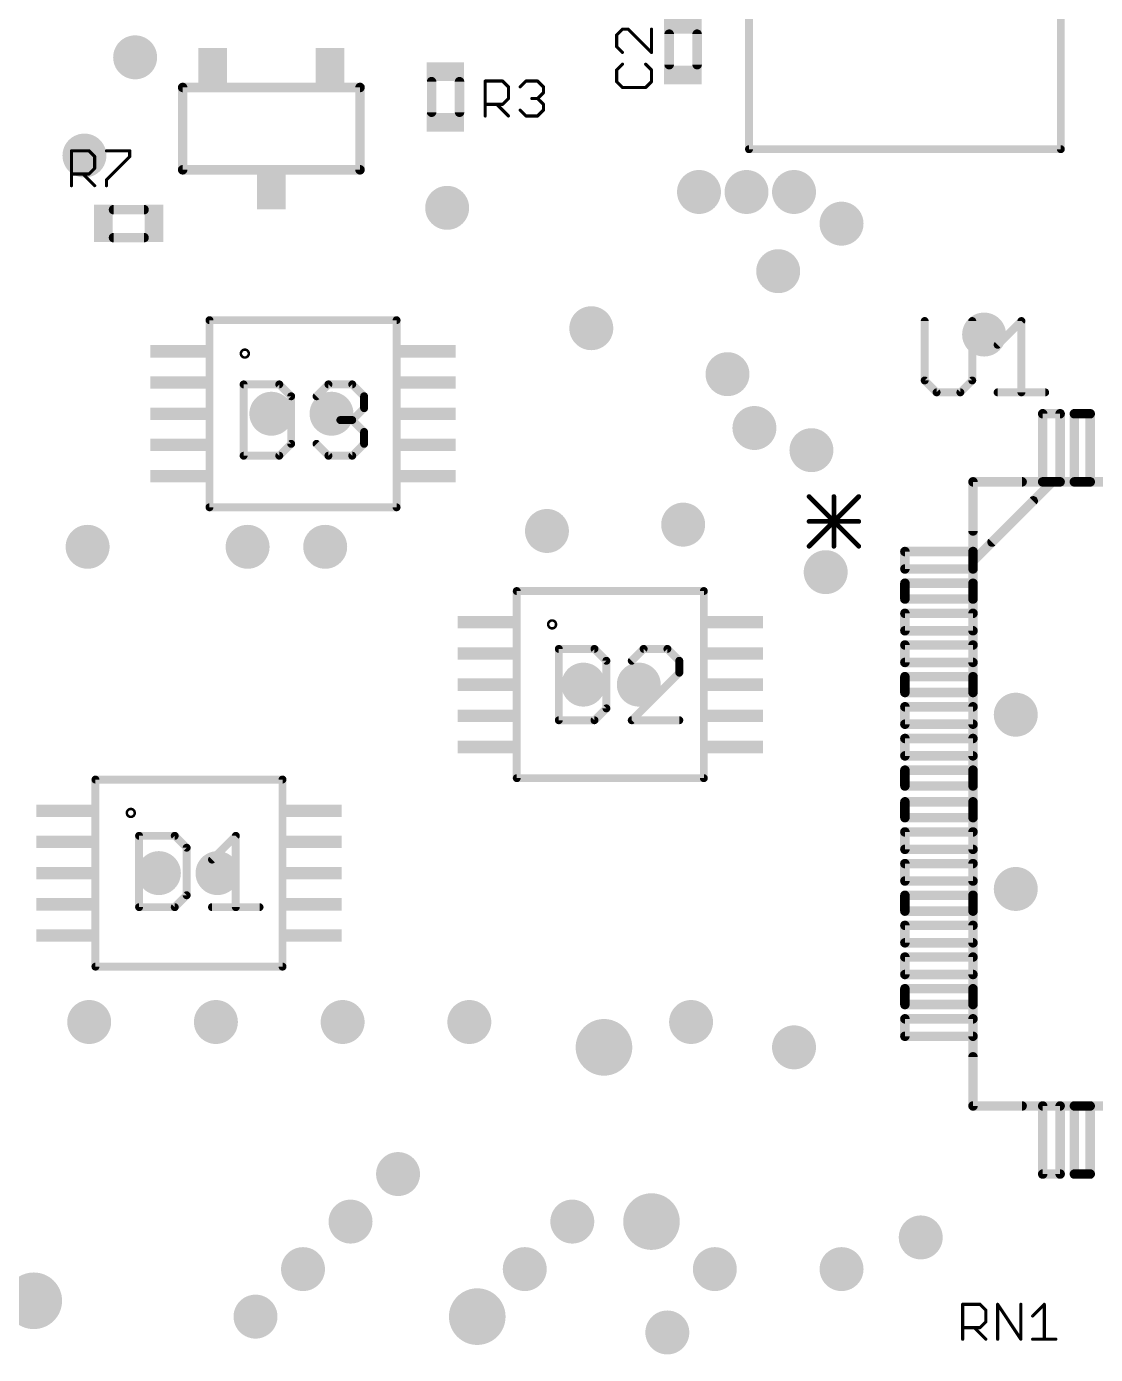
# Model space of a CAD drawing. Extents: x -2.4 to 65.5, y -2.3 to 59.9.
# Drawn here: x 13.98 to 31.12, y 19.46 to 40.75 of the extents above; entities that cross this region are included whole.
import ezdxf

# ---------------------------------------------------------------- set-up
doc = ezdxf.new("R2010")
doc.units = 0
for name, color, linetype in [('18', 94, 'CONTINUOUS'), ('21', 251, 'CONTINUOUS'), ('25', 251, 'CONTINUOUS'), ('51', 251, 'CONTINUOUS')]:
    doc.layers.add(name, color=color, linetype=linetype)

# ---------------------------------------------------------------- blocks, each defined once
blk = doc.blocks.new('RECT')
blk.add_solid([(-0.5, -0.5), (0.5, -0.5), (-0.5, 0.5), (0.5, 0.5)])
blk = doc.blocks.new('ROUNDV')
at = {"const_width": 0.5}
blk.add_lwpolyline([(0, -0.25, 1), (0, 0.25, 1), (0, -0.25)], format="xyb", dxfattribs=at)

msp = doc.modelspace()

# ---------------------------------------------------------------- linework, layer by layer
at = {"layer": '21'}
for points, const_width in [([(25.567, 38.786), (25.567, 41.986)], 0.127), ([(30.567, 38.786), (30.567, 41.986)], 0.127), ([(30.567, 38.786), (25.567, 38.786)], 0.127), ([(16.915, 36.044), (19.915, 36.044)], 0.127), ([(29.9466, 33.4518), (29.1592, 33.4518)], 0.1524), ([(29.1592, 33.4518), (29.1592, 32.6644)], 0.1524), ([(29.464, 32.4866), (30.1244, 33.147)], 0.1524), ([(19.915, 33.044), (16.915, 33.044)], 0.127), ([(21.8426, 31.7006), (24.8426, 31.7006)], 0.127), ([(24.8426, 28.7006), (21.8426, 28.7006)], 0.127), ([(15.0862, 28.678), (18.0862, 28.678)], 0.127), ([(18.0862, 25.678), (15.0862, 25.678)], 0.127), ([(29.1592, 24.2316), (29.1592, 23.4442)], 0.1524), ([(29.1592, 23.4442), (29.9466, 23.4442)], 0.1524)]:
    msp.add_lwpolyline(points, dxfattribs=dict(at, const_width=const_width))
for points, const_width in [([(25.567, 38.8178, 1), (25.567, 38.7542)], 0.0635), ([(25.5353, 38.786, 1), (25.5987, 38.786)], 0.0635), ([(30.5353, 38.786, 1), (30.5987, 38.786)], 0.0635), ([(30.567, 38.7542, 1), (30.567, 38.8178)], 0.0635), ([(16.915, 36.0758, 1), (16.915, 36.0123)], 0.0635), ([(19.915, 36.0123, 1), (19.915, 36.0758)], 0.0635), ([(17.482, 35.489, 1), (17.482, 35.529, 1), (17.482, 35.489)], 0.127), ([(29.1592, 33.4899, 1), (29.1592, 33.4137)], 0.0762), ([(29.1973, 33.4518, 1), (29.1211, 33.4518)], 0.0762), ([(29.9466, 33.4137, 1), (29.9466, 33.4899)], 0.0762), ([(30.1513, 33.1201, 1), (30.0975, 33.1739)], 0.0762), ([(16.915, 33.0758, 1), (16.915, 33.0123)], 0.0635), ([(19.915, 33.0123, 1), (19.915, 33.0758)], 0.0635), ([(29.1211, 32.6644, 1), (29.1973, 32.6644)], 0.0762), ([(29.4371, 32.5135, 1), (29.4909, 32.4597)], 0.0762), ([(21.8426, 31.7324, 1), (21.8426, 31.6689)], 0.0635), ([(24.8426, 31.6689, 1), (24.8426, 31.7324)], 0.0635), ([(22.4096, 31.1456, 1), (22.4096, 31.1856, 1), (22.4096, 31.1456)], 0.127), ([(21.8426, 28.7324, 1), (21.8426, 28.6689)], 0.0635), ([(24.8426, 28.6689, 1), (24.8426, 28.7324)], 0.0635), ([(15.0862, 28.7097, 1), (15.0862, 28.6463)], 0.0635), ([(18.0862, 28.6463, 1), (18.0862, 28.7097)], 0.0635), ([(15.6532, 28.123, 1), (15.6532, 28.163, 1), (15.6532, 28.123)], 0.127), ([(15.0862, 25.7097, 1), (15.0862, 25.6463)], 0.0635), ([(18.0862, 25.6463, 1), (18.0862, 25.7097)], 0.0635), ([(29.1973, 24.2316, 1), (29.1211, 24.2316)], 0.0762), ([(29.1592, 23.4823, 1), (29.1592, 23.4061)], 0.0762), ([(29.1211, 23.4442, 1), (29.1973, 23.4442)], 0.0762), ([(29.9466, 23.4061, 1), (29.9466, 23.4823)], 0.0762)]:
    msp.add_lwpolyline(points, format="xyb", dxfattribs=dict(at, const_width=const_width))
at = {"layer": '25'}
for points, const_width in [([(23.5369, 40.7106), (23.4437, 40.6173)], 0.0508), ([(23.6302, 40.7106), (23.5369, 40.7106)], 0.0508), ([(24.003, 40.3377), (23.6302, 40.7106)], 0.0508), ([(24.003, 40.7106), (24.003, 40.3377)], 0.0508), ([(23.4437, 40.6173), (23.4437, 40.4309)], 0.0508), ([(23.4437, 40.4309), (23.5369, 40.3377)], 0.0508), ([(23.5369, 40.1493), (23.4437, 40.056)], 0.0508), ([(23.4437, 40.056), (23.4437, 39.8696)], 0.0508), ([(24.003, 40.056), (23.9098, 40.1493)], 0.0508), ([(24.003, 39.8696), (24.003, 40.056)], 0.0508), ([(21.336, 39.3192), (21.336, 39.8785)], 0.0508), ([(21.336, 39.8785), (21.6156, 39.8785)], 0.0508), ([(21.6156, 39.8785), (21.7089, 39.7853)], 0.0508), ([(21.8973, 39.7853), (21.9905, 39.8785)], 0.0508), ([(21.9905, 39.8785), (22.1769, 39.8785)], 0.0508), ([(22.1769, 39.8785), (22.2702, 39.7853)], 0.0508), ([(23.4437, 39.8696), (23.5369, 39.7764)], 0.0508), ([(23.9098, 39.7764), (24.003, 39.8696)], 0.0508), ([(21.7089, 39.5988), (21.6156, 39.5056)], 0.0508), ([(21.7089, 39.7853), (21.7089, 39.5988)], 0.0508), ([(22.1769, 39.5988), (22.0837, 39.5988)], 0.0508), ([(22.2702, 39.6921), (22.1769, 39.5988)], 0.0508), ([(22.1769, 39.5988), (22.2702, 39.5056)], 0.0508), ([(22.2702, 39.7853), (22.2702, 39.6921)], 0.0508), ([(23.5369, 39.7764), (23.9098, 39.7764)], 0.0508), ([(21.6156, 39.5056), (21.336, 39.5056)], 0.0508), ([(21.5224, 39.5056), (21.7089, 39.3192)], 0.0508), ([(21.9905, 39.3192), (21.8973, 39.4124)], 0.0508), ([(22.2702, 39.4124), (22.1769, 39.3192)], 0.0508), ([(22.2702, 39.5056), (22.2702, 39.4124)], 0.0508), ([(22.1769, 39.3192), (21.9905, 39.3192)], 0.0508), ([(14.7016, 38.2016), (14.7016, 38.7609)], 0.0508), ([(14.7016, 38.7609), (14.9812, 38.7609)], 0.0508), ([(14.9812, 38.7609), (15.0744, 38.6677)], 0.0508), ([(15.2629, 38.7609), (15.6357, 38.7609)], 0.0508), ([(15.6357, 38.7609), (15.6357, 38.6677)], 0.0508), ([(15.0744, 38.6677), (15.0744, 38.4812)], 0.0508), ([(15.6357, 38.6677), (15.2629, 38.2948)], 0.0508), ([(14.9812, 38.388), (14.7016, 38.388)], 0.0508), ([(14.888, 38.388), (15.0744, 38.2016)], 0.0508), ([(15.0744, 38.4812), (14.9812, 38.388)], 0.0508), ([(15.2629, 38.2948), (15.2629, 38.2016)], 0.0508), ([(28.3845, 36.0309), (28.3845, 35.0776)], 0.127), ([(29.1471, 35.0776), (29.1471, 36.0309)], 0.127), ([(29.5539, 35.6496), (29.9352, 36.0309)], 0.127), ([(29.9352, 36.0309), (29.9352, 34.8869)], 0.127), ([(28.3845, 35.0776), (28.5752, 34.8869)], 0.127), ([(28.9565, 34.8869), (29.1471, 35.0776)], 0.127), ([(17.4625, 35.0149), (17.4625, 33.8709)], 0.127), ([(18.0345, 35.0149), (17.4625, 35.0149)], 0.127), ([(18.2251, 34.8242), (18.0345, 35.0149)], 0.127), ([(18.6319, 34.8242), (18.8226, 35.0149)], 0.127), ([(18.8226, 35.0149), (19.2039, 35.0149)], 0.127), ([(19.2039, 35.0149), (19.3945, 34.8242)], 0.127), ([(28.5752, 34.8869), (28.9565, 34.8869)], 0.127), ([(29.5539, 34.8869), (30.3165, 34.8869)], 0.127), ([(18.2251, 34.0616), (18.2251, 34.8242)], 0.127), ([(19.3945, 34.8242), (19.3945, 34.6335)], 0.127), ([(19.2039, 34.4429), (19.0132, 34.4429)], 0.127), ([(19.3945, 34.6335), (19.2039, 34.4429)], 0.127), ([(19.2039, 34.4429), (19.3945, 34.2522)], 0.127), ([(19.3945, 34.2522), (19.3945, 34.0616)], 0.127), ([(18.0345, 33.8709), (18.2251, 34.0616)], 0.127), ([(18.8226, 33.8709), (18.6319, 34.0616)], 0.127), ([(19.3945, 34.0616), (19.2039, 33.8709)], 0.127), ([(17.4625, 33.8709), (18.0345, 33.8709)], 0.127), ([(19.2039, 33.8709), (18.8226, 33.8709)], 0.127), ([(22.5171, 30.7731), (22.5171, 29.6291)], 0.127), ([(23.0891, 30.7731), (22.5171, 30.7731)], 0.127), ([(23.2797, 30.5824), (23.0891, 30.7731)], 0.127), ([(23.8772, 30.7731), (23.6865, 30.5824)], 0.127), ([(24.2585, 30.7731), (23.8772, 30.7731)], 0.127), ([(24.4491, 30.5824), (24.2585, 30.7731)], 0.127), ([(23.2797, 29.8198), (23.2797, 30.5824)], 0.127), ([(23.6865, 29.6291), (24.4491, 30.3918)], 0.127), ([(24.4491, 30.3918), (24.4491, 30.5824)], 0.127), ([(23.0891, 29.6291), (23.2797, 29.8198)], 0.127), ([(22.5171, 29.6291), (23.0891, 29.6291)], 0.127), ([(24.4491, 29.6291), (23.6865, 29.6291)], 0.127), ([(15.7861, 27.7759), (15.7861, 26.6319)], 0.127), ([(16.3581, 27.7759), (15.7861, 27.7759)], 0.127), ([(16.5488, 27.5852), (16.3581, 27.7759)], 0.127), ([(16.9555, 27.3946), (17.3368, 27.7759)], 0.127), ([(17.3368, 27.7759), (17.3368, 26.6319)], 0.127), ([(16.5488, 26.8226), (16.5488, 27.5852)], 0.127), ([(16.3581, 26.6319), (16.5488, 26.8226)], 0.127), ([(15.7861, 26.6319), (16.3581, 26.6319)], 0.127), ([(16.9555, 26.6319), (17.7181, 26.6319)], 0.127), ([(28.9927, 19.7038), (28.9927, 20.2631)], 0.0508), ([(28.9927, 20.2631), (29.2723, 20.2631)], 0.0508), ([(29.2723, 20.2631), (29.3655, 20.1699)], 0.0508), ([(29.554, 19.7038), (29.554, 20.2631)], 0.0508), ([(29.554, 20.2631), (29.9268, 19.7038)], 0.0508), ([(29.9268, 19.7038), (29.9268, 20.2631)], 0.0508), ([(30.1153, 20.0767), (30.3017, 20.2631)], 0.0508), ([(30.3017, 20.2631), (30.3017, 19.7038)], 0.0508), ([(29.3655, 20.1699), (29.3655, 19.9834)], 0.0508), ([(29.2723, 19.8902), (28.9927, 19.8902)], 0.0508), ([(29.1791, 19.8902), (29.3655, 19.7038)], 0.0508), ([(29.3655, 19.9834), (29.2723, 19.8902)], 0.0508), ([(30.1153, 19.7038), (30.4881, 19.7038)], 0.0508)]:
    msp.add_lwpolyline(points, dxfattribs=dict(at, const_width=const_width))
for points, const_width in [([(23.5369, 40.7233, 1), (23.5369, 40.6979)], 0.0254), ([(23.5459, 40.7016, 1), (23.528, 40.7195)], 0.0254), ([(23.6391, 40.7195, 1), (23.6212, 40.7016)], 0.0254), ([(23.6302, 40.6979, 1), (23.6302, 40.7233)], 0.0254), ([(24.0157, 40.7106, 1), (23.9903, 40.7106)], 0.0254), ([(23.4564, 40.6173, 1), (23.431, 40.6173)], 0.0254), ([(23.4347, 40.6263, 1), (23.4527, 40.6084)], 0.0254), ([(23.4527, 40.4399, 1), (23.4347, 40.4219)], 0.0254), ([(23.431, 40.4309, 1), (23.4564, 40.4309)], 0.0254), ([(23.528, 40.3287, 1), (23.5459, 40.3467)], 0.0254), ([(23.9903, 40.3377, 1), (24.0157, 40.3377)], 0.0254), ([(23.994, 40.3287, 1), (24.012, 40.3467)], 0.0254), ([(23.4564, 40.056, 1), (23.431, 40.056)], 0.0254), ([(23.4347, 40.065, 1), (23.4527, 40.0471)], 0.0254), ([(23.5459, 40.1403, 1), (23.528, 40.1582)], 0.0254), ([(23.9188, 40.1582, 1), (23.9008, 40.1403)], 0.0254), ([(24.0157, 40.056, 1), (23.9903, 40.056)], 0.0254), ([(23.994, 40.0471, 1), (24.012, 40.065)], 0.0254), ([(21.3487, 39.8785, 1), (21.3233, 39.8785)], 0.0254), ([(21.336, 39.8912, 1), (21.336, 39.8658)], 0.0254), ([(21.6246, 39.8875, 1), (21.6067, 39.8695)], 0.0254), ([(21.6156, 39.8658, 1), (21.6156, 39.8912)], 0.0254), ([(21.9905, 39.8912, 1), (21.9905, 39.8658)], 0.0254), ([(21.9995, 39.8695, 1), (21.9815, 39.8875)], 0.0254), ([(22.1859, 39.8875, 1), (22.168, 39.8695)], 0.0254), ([(22.1769, 39.8658, 1), (22.1769, 39.8912)], 0.0254), ([(23.4527, 39.8786, 1), (23.4347, 39.8606)], 0.0254), ([(23.431, 39.8696, 1), (23.4564, 39.8696)], 0.0254), ([(23.9903, 39.8696, 1), (24.0157, 39.8696)], 0.0254), ([(24.012, 39.8606, 1), (23.994, 39.8786)], 0.0254), ([(21.7216, 39.7853, 1), (21.6962, 39.7853)], 0.0254), ([(21.6962, 39.5988, 1), (21.7216, 39.5988)], 0.0254), ([(21.6999, 39.7763, 1), (21.7178, 39.7942)], 0.0254), ([(21.7178, 39.5899, 1), (21.6999, 39.6078)], 0.0254), ([(21.8883, 39.7942, 1), (21.9063, 39.7763)], 0.0254), ([(22.0837, 39.6115, 1), (22.0837, 39.5861)], 0.0254), ([(22.1859, 39.6078, 1), (22.168, 39.5899)], 0.0254), ([(22.168, 39.6078, 1), (22.1859, 39.5899)], 0.0254), ([(22.1769, 39.5861, 1), (22.1769, 39.6115)], 0.0254), ([(22.2829, 39.7853, 1), (22.2575, 39.7853)], 0.0254), ([(22.2575, 39.6921, 1), (22.2829, 39.6921)], 0.0254), ([(22.2612, 39.7763, 1), (22.2791, 39.7942)], 0.0254), ([(22.2791, 39.6831, 1), (22.2612, 39.701)], 0.0254), ([(23.5369, 39.7891, 1), (23.5369, 39.7637)], 0.0254), ([(23.528, 39.7674, 1), (23.5459, 39.7854)], 0.0254), ([(23.9008, 39.7854, 1), (23.9188, 39.7674)], 0.0254), ([(23.9098, 39.7637, 1), (23.9098, 39.7891)], 0.0254), ([(21.336, 39.5183, 1), (21.336, 39.4929)], 0.0254), ([(21.5314, 39.5146, 1), (21.5134, 39.4966)], 0.0254), ([(21.6067, 39.5146, 1), (21.6246, 39.4966)], 0.0254), ([(21.6156, 39.4929, 1), (21.6156, 39.5183)], 0.0254), ([(21.9063, 39.4214, 1), (21.8883, 39.4034)], 0.0254), ([(22.2829, 39.5056, 1), (22.2575, 39.5056)], 0.0254), ([(22.2575, 39.4124, 1), (22.2829, 39.4124)], 0.0254), ([(22.2612, 39.4966, 1), (22.2791, 39.5146)], 0.0254), ([(22.2791, 39.4034, 1), (22.2612, 39.4214)], 0.0254), ([(21.3233, 39.3192, 1), (21.3487, 39.3192)], 0.0254), ([(21.6999, 39.3102, 1), (21.7178, 39.3282)], 0.0254), ([(21.9905, 39.3319, 1), (21.9905, 39.3065)], 0.0254), ([(21.9815, 39.3102, 1), (21.9995, 39.3282)], 0.0254), ([(22.168, 39.3282, 1), (22.1859, 39.3102)], 0.0254), ([(22.1769, 39.3065, 1), (22.1769, 39.3319)], 0.0254), ([(14.7143, 38.7609, 1), (14.6889, 38.7609)], 0.0254), ([(14.7016, 38.7736, 1), (14.7016, 38.7482)], 0.0254), ([(14.9902, 38.7699, 1), (14.9722, 38.7519)], 0.0254), ([(14.9812, 38.7482, 1), (14.9812, 38.7736)], 0.0254), ([(15.2629, 38.7736, 1), (15.2629, 38.7482)], 0.0254), ([(15.6484, 38.7609, 1), (15.623, 38.7609)], 0.0254), ([(15.6357, 38.7482, 1), (15.6357, 38.7736)], 0.0254), ([(15.0871, 38.6677, 1), (15.0617, 38.6677)], 0.0254), ([(15.0654, 38.6587, 1), (15.0834, 38.6766)], 0.0254), ([(15.623, 38.6677, 1), (15.6484, 38.6677)], 0.0254), ([(15.6447, 38.6587, 1), (15.6268, 38.6766)], 0.0254), ([(14.7016, 38.4007, 1), (14.7016, 38.3753)], 0.0254), ([(14.897, 38.397, 1), (14.879, 38.379)], 0.0254), ([(14.9722, 38.397, 1), (14.9902, 38.379)], 0.0254), ([(14.9812, 38.3753, 1), (14.9812, 38.4007)], 0.0254), ([(15.0617, 38.4812, 1), (15.0871, 38.4812)], 0.0254), ([(15.0834, 38.4723, 1), (15.0654, 38.4902)], 0.0254), ([(14.6889, 38.2016, 1), (14.7143, 38.2016)], 0.0254), ([(15.0654, 38.1926, 1), (15.0834, 38.2106)], 0.0254), ([(15.2756, 38.2948, 1), (15.2502, 38.2948)], 0.0254), ([(15.2539, 38.3038, 1), (15.2719, 38.2858)], 0.0254), ([(15.2502, 38.2016, 1), (15.2756, 38.2016)], 0.0254), ([(28.4163, 36.0309, 1), (28.3528, 36.0309)], 0.0635), ([(29.1789, 36.0309, 1), (29.1154, 36.0309)], 0.0635), ([(29.967, 36.0309, 1), (29.9035, 36.0309)], 0.0635), ([(29.9577, 36.0084, 1), (29.9128, 36.0533)], 0.0635), ([(29.5314, 35.672, 1), (29.5763, 35.6271)], 0.0635), ([(28.407, 35.1, 1), (28.362, 35.0551)], 0.0635), ([(29.1696, 35.0551, 1), (29.1247, 35.1)], 0.0635), ([(17.4625, 35.0466, 1), (17.4625, 34.9831)], 0.0635), ([(17.4943, 35.0149, 1), (17.4308, 35.0149)], 0.0635), ([(18.0569, 35.0373, 1), (18.012, 34.9924)], 0.0635), ([(18.0345, 34.9831, 1), (18.0345, 35.0466)], 0.0635), ([(18.8226, 35.0466, 1), (18.8226, 34.9831)], 0.0635), ([(18.845, 34.9924, 1), (18.8001, 35.0373)], 0.0635), ([(19.2263, 35.0373, 1), (19.1814, 34.9924)], 0.0635), ([(19.2039, 34.9831, 1), (19.2039, 35.0466)], 0.0635), ([(28.3528, 35.0776, 1), (28.4163, 35.0776)], 0.0635), ([(28.5752, 34.9187, 1), (28.5752, 34.8552)], 0.0635), ([(28.5527, 34.8644, 1), (28.5976, 34.9094)], 0.0635), ([(28.934, 34.9094, 1), (28.9789, 34.8644)], 0.0635), ([(28.9565, 34.8552, 1), (28.9565, 34.9187)], 0.0635), ([(29.1154, 35.0776, 1), (29.1789, 35.0776)], 0.0635), ([(29.5539, 34.9187, 1), (29.5539, 34.8552)], 0.0635), ([(30.3165, 34.8552, 1), (30.3165, 34.9187)], 0.0635), ([(18.2569, 34.8242, 1), (18.1934, 34.8242)], 0.0635), ([(18.2027, 34.8018, 1), (18.2476, 34.8467)], 0.0635), ([(18.6094, 34.8467, 1), (18.6543, 34.8018)], 0.0635), ([(19.4263, 34.8242, 1), (19.3628, 34.8242)], 0.0635), ([(19.3721, 34.8018, 1), (19.417, 34.8467)], 0.0635), ([(29.9035, 34.8869, 1), (29.967, 34.8869)], 0.0635), ([(19.0132, 34.4746, 1), (19.0132, 34.4111)], 0.0635), ([(19.2263, 34.4653, 1), (19.1814, 34.4204)], 0.0635), ([(19.1814, 34.4653, 1), (19.2263, 34.4204)], 0.0635), ([(19.2039, 34.4111, 1), (19.2039, 34.4746)], 0.0635), ([(19.3628, 34.6335, 1), (19.4263, 34.6335)], 0.0635), ([(19.417, 34.6111, 1), (19.3721, 34.656)], 0.0635), ([(19.4263, 34.2522, 1), (19.3628, 34.2522)], 0.0635), ([(19.3721, 34.2298, 1), (19.417, 34.2747)], 0.0635), ([(18.1934, 34.0616, 1), (18.2569, 34.0616)], 0.0635), ([(18.2476, 34.0391, 1), (18.2027, 34.084)], 0.0635), ([(18.6543, 34.084, 1), (18.6094, 34.0391)], 0.0635), ([(19.3628, 34.0616, 1), (19.4263, 34.0616)], 0.0635), ([(19.417, 34.0391, 1), (19.3721, 34.084)], 0.0635), ([(17.4625, 33.9027, 1), (17.4625, 33.8391)], 0.0635), ([(17.4308, 33.8709, 1), (17.4943, 33.8709)], 0.0635), ([(18.012, 33.8934, 1), (18.0569, 33.8484)], 0.0635), ([(18.0345, 33.8391, 1), (18.0345, 33.9027)], 0.0635), ([(18.8226, 33.9027, 1), (18.8226, 33.8391)], 0.0635), ([(18.8001, 33.8484, 1), (18.845, 33.8934)], 0.0635), ([(19.1814, 33.8934, 1), (19.2263, 33.8484)], 0.0635), ([(19.2039, 33.8391, 1), (19.2039, 33.9027)], 0.0635), ([(22.5489, 30.7731, 1), (22.4854, 30.7731)], 0.0635), ([(22.5171, 30.8048, 1), (22.5171, 30.7413)], 0.0635), ([(23.1115, 30.7955, 1), (23.0666, 30.7506)], 0.0635), ([(23.0891, 30.7413, 1), (23.0891, 30.8048)], 0.0635), ([(23.8772, 30.8048, 1), (23.8772, 30.7413)], 0.0635), ([(23.8996, 30.7506, 1), (23.8547, 30.7955)], 0.0635), ([(24.2809, 30.7955, 1), (24.236, 30.7506)], 0.0635), ([(24.2585, 30.7413, 1), (24.2585, 30.8048)], 0.0635), ([(23.3115, 30.5824, 1), (23.248, 30.5824)], 0.0635), ([(23.2573, 30.56, 1), (23.3022, 30.6049)], 0.0635), ([(23.664, 30.6049, 1), (23.7089, 30.56)], 0.0635), ([(24.4809, 30.5824, 1), (24.4174, 30.5824)], 0.0635), ([(24.4267, 30.56, 1), (24.4716, 30.6049)], 0.0635), ([(24.4716, 30.3693, 1), (24.4267, 30.4142)], 0.0635), ([(24.4174, 30.3918, 1), (24.4809, 30.3918)], 0.0635), ([(23.248, 29.8198, 1), (23.3115, 29.8198)], 0.0635), ([(23.3022, 29.7973, 1), (23.2573, 29.8422)], 0.0635), ([(22.5171, 29.6608, 1), (22.5171, 29.5974)], 0.0635), ([(22.4854, 29.6291, 1), (22.5489, 29.6291)], 0.0635), ([(23.0666, 29.6516, 1), (23.1115, 29.6066)], 0.0635), ([(23.0891, 29.5974, 1), (23.0891, 29.6608)], 0.0635), ([(23.664, 29.6516, 1), (23.7089, 29.6066)], 0.0635), ([(23.6865, 29.6608, 1), (23.6865, 29.5974)], 0.0635), ([(24.4491, 29.5974, 1), (24.4491, 29.6608)], 0.0635), ([(15.8179, 27.7759, 1), (15.7544, 27.7759)], 0.0635), ([(15.7861, 27.8076, 1), (15.7861, 27.7441)], 0.0635), ([(16.3805, 27.7983, 1), (16.3356, 27.7534)], 0.0635), ([(16.3581, 27.7441, 1), (16.3581, 27.8076)], 0.0635), ([(17.3686, 27.7759, 1), (17.3051, 27.7759)], 0.0635), ([(17.3593, 27.7534, 1), (17.3144, 27.7983)], 0.0635), ([(16.5805, 27.5852, 1), (16.517, 27.5852)], 0.0635), ([(16.5263, 27.5628, 1), (16.5712, 27.6077)], 0.0635), ([(16.933, 27.417, 1), (16.9779, 27.3721)], 0.0635), ([(16.517, 26.8226, 1), (16.5805, 26.8226)], 0.0635), ([(16.5712, 26.8001, 1), (16.5263, 26.845)], 0.0635), ([(15.7861, 26.6637, 1), (15.7861, 26.6002)], 0.0635), ([(15.7544, 26.6319, 1), (15.8179, 26.6319)], 0.0635), ([(16.3356, 26.6544, 1), (16.3805, 26.6094)], 0.0635), ([(16.3581, 26.6002, 1), (16.3581, 26.6637)], 0.0635), ([(16.9555, 26.6637, 1), (16.9555, 26.6002)], 0.0635), ([(17.3051, 26.6319, 1), (17.3686, 26.6319)], 0.0635), ([(17.7181, 26.6002, 1), (17.7181, 26.6637)], 0.0635), ([(29.0054, 20.2631, 1), (28.98, 20.2631)], 0.0254), ([(28.9927, 20.2758, 1), (28.9927, 20.2504)], 0.0254), ([(29.2813, 20.2721, 1), (29.2633, 20.2541)], 0.0254), ([(29.2723, 20.2504, 1), (29.2723, 20.2758)], 0.0254), ([(29.5667, 20.2631, 1), (29.5413, 20.2631)], 0.0254), ([(29.5645, 20.2701, 1), (29.5434, 20.256)], 0.0254), ([(29.9395, 20.2631, 1), (29.9141, 20.2631)], 0.0254), ([(30.3144, 20.2631, 1), (30.289, 20.2631)], 0.0254), ([(30.3107, 20.2541, 1), (30.2927, 20.2721)], 0.0254), ([(29.3782, 20.1699, 1), (29.3528, 20.1699)], 0.0254), ([(29.3565, 20.1609, 1), (29.3745, 20.1788)], 0.0254), ([(30.1063, 20.0856, 1), (30.1243, 20.0677)], 0.0254), ([(28.9927, 19.9029, 1), (28.9927, 19.8775)], 0.0254), ([(29.1881, 19.8992, 1), (29.1701, 19.8812)], 0.0254), ([(29.2633, 19.8992, 1), (29.2813, 19.8812)], 0.0254), ([(29.2723, 19.8775, 1), (29.2723, 19.9029)], 0.0254), ([(29.3528, 19.9834, 1), (29.3782, 19.9834)], 0.0254), ([(29.3745, 19.9745, 1), (29.3565, 19.9924)], 0.0254), ([(28.98, 19.7038, 1), (29.0054, 19.7038)], 0.0254), ([(29.3565, 19.6948, 1), (29.3745, 19.7128)], 0.0254), ([(29.5413, 19.7038, 1), (29.5667, 19.7038)], 0.0254), ([(29.9141, 19.7038, 1), (29.9395, 19.7038)], 0.0254), ([(29.9163, 19.6968, 1), (29.9374, 19.7108)], 0.0254), ([(30.1153, 19.7165, 1), (30.1153, 19.6911)], 0.0254), ([(30.289, 19.7038, 1), (30.3144, 19.7038)], 0.0254), ([(30.4881, 19.6911, 1), (30.4881, 19.7165)], 0.0254)]:
    msp.add_lwpolyline(points, format="xyb", dxfattribs=dict(at, const_width=const_width))
at = {"layer": '51'}
for points, const_width in [([(24.287, 40.141), (24.287, 40.631)], 0.1524), ([(24.735, 40.631), (24.735, 40.141)], 0.1524), ([(16.4846, 38.4556), (16.4846, 39.7764)], 0.1524), ([(16.4846, 39.7764), (19.3294, 39.7764)], 0.1524), ([(19.3294, 39.7764), (19.3294, 38.4556)], 0.1524), ([(20.477, 39.379), (20.477, 39.869)], 0.1524), ([(20.925, 39.869), (20.925, 39.379)], 0.1524), ([(19.3294, 38.4556), (16.4846, 38.4556)], 0.1524), ([(15.376, 37.816), (15.866, 37.816)], 0.1524), ([(15.866, 37.368), (15.376, 37.368)], 0.1524), ([(16.915, 33.044), (16.915, 36.044)], 0.127), ([(19.915, 36.044), (19.915, 33.044)], 0.127), ([(30.5562, 34.544), (30.2768, 34.544)], 0.1524), ([(30.2768, 34.544), (30.2768, 33.4518)], 0.1524), ([(30.5562, 33.4518), (30.5562, 34.544)], 0.1524), ([(31.0388, 34.544), (30.7848, 34.544)], 0.1524), ([(30.7848, 34.544), (30.7848, 33.4518)], 0.1524), ([(31.0388, 33.4518), (31.0388, 34.544)], 0.1524), ([(29.1592, 32.1818), (30.4292, 33.4518)], 0.1524), ([(39.1668, 33.4518), (29.1592, 33.4518)], 0.1524), ([(29.1592, 33.4518), (29.1592, 23.4442)], 0.1524), ([(30.2768, 33.4518), (30.4292, 33.4518)], 0.1524), ([(30.4292, 33.4518), (30.5562, 33.4518)], 0.1524), ([(30.7848, 33.4518), (31.0388, 33.4518)], 0.1524), ([(26.5303, 33.2156), (27.3268, 32.419)], 0.0762), ([(26.5303, 32.419), (27.3268, 33.2156)], 0.0762), ([(26.9286, 32.419), (26.9286, 33.2156)], 0.0762), ([(26.5303, 32.8173), (27.3268, 32.8173)], 0.0762), ([(29.1592, 32.3342), (28.067, 32.3342)], 0.1524), ([(28.067, 32.3342), (28.067, 32.0548)], 0.1524), ([(29.1592, 32.1818), (29.1592, 32.3342)], 0.1524), ([(29.1592, 32.0548), (29.1592, 32.1818)], 0.1524), ([(28.067, 32.0548), (29.1592, 32.0548)], 0.1524), ([(21.8426, 28.7006), (21.8426, 31.7006)], 0.127), ([(24.8426, 31.7006), (24.8426, 28.7006)], 0.127), ([(29.1592, 31.8262), (28.067, 31.8262)], 0.1524), ([(28.067, 31.8262), (28.067, 31.5722)], 0.1524), ([(29.1592, 31.5722), (29.1592, 31.8262)], 0.1524), ([(28.067, 31.5722), (29.1592, 31.5722)], 0.1524), ([(29.1592, 31.3436), (28.067, 31.3436)], 0.1524), ([(28.067, 31.3436), (28.067, 31.0642)], 0.1524), ([(29.1592, 31.0642), (29.1592, 31.3436)], 0.1524), ([(28.067, 31.0642), (29.1592, 31.0642)], 0.1524), ([(29.1592, 30.8356), (28.067, 30.8356)], 0.1524), ([(28.067, 30.8356), (28.067, 30.5562)], 0.1524), ([(29.1592, 30.5562), (29.1592, 30.8356)], 0.1524), ([(28.067, 30.5562), (29.1592, 30.5562)], 0.1524), ([(29.1592, 30.3276), (28.067, 30.3276)], 0.1524), ([(28.067, 30.3276), (28.067, 30.0736)], 0.1524), ([(29.1592, 30.0736), (29.1592, 30.3276)], 0.1524), ([(28.067, 30.0736), (29.1592, 30.0736)], 0.1524), ([(29.1592, 29.845), (28.067, 29.845)], 0.1524), ([(28.067, 29.845), (28.067, 29.5656)], 0.1524), ([(29.1592, 29.5656), (29.1592, 29.845)], 0.1524), ([(28.067, 29.5656), (29.1592, 29.5656)], 0.1524), ([(29.1592, 29.337), (28.067, 29.337)], 0.1524), ([(28.067, 29.337), (28.067, 29.0576)], 0.1524), ([(29.1592, 29.0576), (29.1592, 29.337)], 0.1524), ([(28.067, 29.0576), (29.1592, 29.0576)], 0.1524), ([(29.1592, 28.829), (28.067, 28.829)], 0.1524), ([(28.067, 28.829), (28.067, 28.575)], 0.1524), ([(29.1592, 28.575), (29.1592, 28.829)], 0.1524), ([(15.0862, 25.678), (15.0862, 28.678)], 0.127), ([(18.0862, 28.678), (18.0862, 25.678)], 0.127), ([(28.067, 28.575), (29.1592, 28.575)], 0.1524), ([(29.1592, 28.321), (28.067, 28.321)], 0.1524), ([(28.067, 28.321), (28.067, 28.067)], 0.1524), ([(29.1592, 28.067), (29.1592, 28.321)], 0.1524), ([(28.067, 28.067), (29.1592, 28.067)], 0.1524), ([(29.1592, 27.8384), (28.067, 27.8384)], 0.1524), ([(28.067, 27.8384), (28.067, 27.559)], 0.1524), ([(29.1592, 27.559), (29.1592, 27.8384)], 0.1524), ([(28.067, 27.559), (29.1592, 27.559)], 0.1524), ([(29.1592, 27.3304), (28.067, 27.3304)], 0.1524), ([(28.067, 27.3304), (28.067, 27.051)], 0.1524), ([(29.1592, 27.051), (29.1592, 27.3304)], 0.1524), ([(28.067, 27.051), (29.1592, 27.051)], 0.1524), ([(29.1592, 26.8224), (28.067, 26.8224)], 0.1524), ([(28.067, 26.8224), (28.067, 26.5684)], 0.1524), ([(29.1592, 26.5684), (29.1592, 26.8224)], 0.1524), ([(28.067, 26.5684), (29.1592, 26.5684)], 0.1524), ([(29.1592, 26.3398), (28.067, 26.3398)], 0.1524), ([(28.067, 26.3398), (28.067, 26.0604)], 0.1524), ([(29.1592, 26.0604), (29.1592, 26.3398)], 0.1524), ([(28.067, 26.0604), (29.1592, 26.0604)], 0.1524), ([(29.1592, 25.8318), (28.067, 25.8318)], 0.1524), ([(28.067, 25.8318), (28.067, 25.5524)], 0.1524), ([(29.1592, 25.5524), (29.1592, 25.8318)], 0.1524), ([(28.067, 25.5524), (29.1592, 25.5524)], 0.1524), ([(29.1592, 25.3238), (28.067, 25.3238)], 0.1524), ([(28.067, 25.3238), (28.067, 25.0698)], 0.1524), ([(29.1592, 25.0698), (29.1592, 25.3238)], 0.1524), ([(28.067, 25.0698), (29.1592, 25.0698)], 0.1524), ([(29.1592, 24.8412), (28.067, 24.8412)], 0.1524), ([(28.067, 24.8412), (28.067, 24.5618)], 0.1524), ([(29.1592, 24.5618), (29.1592, 24.8412)], 0.1524), ([(28.067, 24.5618), (29.1592, 24.5618)], 0.1524), ([(29.1592, 23.4442), (39.1668, 23.4442)], 0.1524), ([(30.5562, 23.4442), (30.2768, 23.4442)], 0.1524), ([(30.2768, 23.4442), (30.2768, 22.352)], 0.1524), ([(30.5562, 22.352), (30.5562, 23.4442)], 0.1524), ([(31.0388, 23.4442), (30.7848, 23.4442)], 0.1524), ([(30.7848, 23.4442), (30.7848, 22.352)], 0.1524), ([(31.0388, 22.352), (31.0388, 23.4442)], 0.1524), ([(30.2768, 22.352), (30.5562, 22.352)], 0.1524), ([(30.7848, 22.352), (31.0388, 22.352)], 0.1524)]:
    msp.add_lwpolyline(points, dxfattribs=dict(at, const_width=const_width))
for points, const_width in [([(24.3251, 40.631, 1), (24.2489, 40.631)], 0.0762), ([(24.7731, 40.631, 1), (24.6969, 40.631)], 0.0762), ([(24.2489, 40.141, 1), (24.3251, 40.141)], 0.0762), ([(24.6969, 40.141, 1), (24.7731, 40.141)], 0.0762), ([(16.5227, 39.7764, 1), (16.4465, 39.7764)], 0.0762), ([(16.4846, 39.8145, 1), (16.4846, 39.7383)], 0.0762), ([(19.3675, 39.7764, 1), (19.2913, 39.7764)], 0.0762), ([(19.3294, 39.7383, 1), (19.3294, 39.8145)], 0.0762), ([(20.5151, 39.869, 1), (20.4389, 39.869)], 0.0762), ([(20.9631, 39.869, 1), (20.8869, 39.869)], 0.0762), ([(20.4389, 39.379, 1), (20.5151, 39.379)], 0.0762), ([(20.8869, 39.379, 1), (20.9631, 39.379)], 0.0762), ([(16.4846, 38.4937, 1), (16.4846, 38.4175)], 0.0762), ([(16.4465, 38.4556, 1), (16.5227, 38.4556)], 0.0762), ([(19.2913, 38.4556, 1), (19.3675, 38.4556)], 0.0762), ([(19.3294, 38.4175, 1), (19.3294, 38.4937)], 0.0762), ([(15.376, 37.8541, 1), (15.376, 37.7779)], 0.0762), ([(15.866, 37.7779, 1), (15.866, 37.8541)], 0.0762), ([(15.376, 37.4061, 1), (15.376, 37.3299)], 0.0762), ([(15.866, 37.3299, 1), (15.866, 37.4061)], 0.0762), ([(16.9467, 36.044, 1), (16.8833, 36.044)], 0.0635), ([(19.9468, 36.044, 1), (19.8833, 36.044)], 0.0635), ([(30.2768, 34.5821, 1), (30.2768, 34.5059)], 0.0762), ([(30.3149, 34.544, 1), (30.2387, 34.544)], 0.0762), ([(30.5943, 34.544, 1), (30.5181, 34.544)], 0.0762), ([(30.5562, 34.5059, 1), (30.5562, 34.5821)], 0.0762), ([(30.7848, 34.5821, 1), (30.7848, 34.5059)], 0.0762), ([(30.8229, 34.544, 1), (30.7467, 34.544)], 0.0762), ([(31.0769, 34.544, 1), (31.0007, 34.544)], 0.0762), ([(31.0388, 34.5059, 1), (31.0388, 34.5821)], 0.0762), ([(29.1592, 33.4899, 1), (29.1592, 33.4137)], 0.0762), ([(29.1973, 33.4518, 1), (29.1211, 33.4518)], 0.0762), ([(30.2768, 33.4899, 1), (30.2768, 33.4137)], 0.0762), ([(30.2387, 33.4518, 1), (30.3149, 33.4518)], 0.0762), ([(30.4292, 33.4899, 1), (30.4292, 33.4137)], 0.0762), ([(30.4561, 33.4249, 1), (30.4023, 33.4787)], 0.0762), ([(30.4292, 33.4137, 1), (30.4292, 33.4899)], 0.0762), ([(30.5181, 33.4518, 1), (30.5943, 33.4518)], 0.0762), ([(30.5562, 33.4137, 1), (30.5562, 33.4899)], 0.0762), ([(30.7848, 33.4899, 1), (30.7848, 33.4137)], 0.0762), ([(30.7467, 33.4518, 1), (30.8229, 33.4518)], 0.0762), ([(31.0007, 33.4518, 1), (31.0769, 33.4518)], 0.0762), ([(31.0388, 33.4137, 1), (31.0388, 33.4899)], 0.0762), ([(26.5438, 33.2291, 1), (26.5168, 33.2021)], 0.0381), ([(26.9476, 33.2156, 1), (26.9095, 33.2156)], 0.0381), ([(27.3403, 33.2021, 1), (27.3134, 33.2291)], 0.0381), ([(16.8833, 33.044, 1), (16.9467, 33.044)], 0.0635), ([(19.8833, 33.044, 1), (19.9468, 33.044)], 0.0635), ([(26.5303, 32.8364, 1), (26.5303, 32.7983)], 0.0381), ([(27.3268, 32.7983, 1), (27.3268, 32.8364)], 0.0381), ([(26.5168, 32.4325, 1), (26.5438, 32.4056)], 0.0381), ([(26.9095, 32.419, 1), (26.9476, 32.419)], 0.0381), ([(27.3134, 32.4056, 1), (27.3403, 32.4325)], 0.0381), ([(28.067, 32.3723, 1), (28.067, 32.2961)], 0.0762), ([(28.1051, 32.3342, 1), (28.0289, 32.3342)], 0.0762), ([(29.1973, 32.3342, 1), (29.1211, 32.3342)], 0.0762), ([(29.1592, 32.2961, 1), (29.1592, 32.3723)], 0.0762), ([(29.1973, 32.1818, 1), (29.1211, 32.1818)], 0.0762), ([(29.1211, 32.1818, 1), (29.1973, 32.1818)], 0.0762), ([(29.1323, 32.2087, 1), (29.1861, 32.1549)], 0.0762), ([(28.067, 32.0929, 1), (28.067, 32.0167)], 0.0762), ([(28.0289, 32.0548, 1), (28.1051, 32.0548)], 0.0762), ([(29.1211, 32.0548, 1), (29.1973, 32.0548)], 0.0762), ([(29.1592, 32.0167, 1), (29.1592, 32.0929)], 0.0762), ([(21.8743, 31.7006, 1), (21.8109, 31.7006)], 0.0635), ([(24.8743, 31.7006, 1), (24.8109, 31.7006)], 0.0635), ([(28.067, 31.8643, 1), (28.067, 31.7881)], 0.0762), ([(28.1051, 31.8262, 1), (28.0289, 31.8262)], 0.0762), ([(29.1973, 31.8262, 1), (29.1211, 31.8262)], 0.0762), ([(29.1592, 31.7881, 1), (29.1592, 31.8643)], 0.0762), ([(28.067, 31.6103, 1), (28.067, 31.5341)], 0.0762), ([(28.0289, 31.5722, 1), (28.1051, 31.5722)], 0.0762), ([(29.1211, 31.5722, 1), (29.1973, 31.5722)], 0.0762), ([(29.1592, 31.5341, 1), (29.1592, 31.6103)], 0.0762), ([(28.067, 31.3817, 1), (28.067, 31.3055)], 0.0762), ([(28.1051, 31.3436, 1), (28.0289, 31.3436)], 0.0762), ([(29.1973, 31.3436, 1), (29.1211, 31.3436)], 0.0762), ([(29.1592, 31.3055, 1), (29.1592, 31.3817)], 0.0762), ([(28.067, 31.1023, 1), (28.067, 31.0261)], 0.0762), ([(28.0289, 31.0642, 1), (28.1051, 31.0642)], 0.0762), ([(29.1211, 31.0642, 1), (29.1973, 31.0642)], 0.0762), ([(29.1592, 31.0261, 1), (29.1592, 31.1023)], 0.0762), ([(28.067, 30.8737, 1), (28.067, 30.7975)], 0.0762), ([(28.1051, 30.8356, 1), (28.0289, 30.8356)], 0.0762), ([(29.1973, 30.8356, 1), (29.1211, 30.8356)], 0.0762), ([(29.1592, 30.7975, 1), (29.1592, 30.8737)], 0.0762), ([(28.067, 30.5943, 1), (28.067, 30.5181)], 0.0762), ([(28.0289, 30.5562, 1), (28.1051, 30.5562)], 0.0762), ([(29.1211, 30.5562, 1), (29.1973, 30.5562)], 0.0762), ([(29.1592, 30.5181, 1), (29.1592, 30.5943)], 0.0762), ([(28.067, 30.3657, 1), (28.067, 30.2895)], 0.0762), ([(28.1051, 30.3276, 1), (28.0289, 30.3276)], 0.0762), ([(29.1973, 30.3276, 1), (29.1211, 30.3276)], 0.0762), ([(29.1592, 30.2895, 1), (29.1592, 30.3657)], 0.0762), ([(28.067, 30.1117, 1), (28.067, 30.0355)], 0.0762), ([(28.0289, 30.0736, 1), (28.1051, 30.0736)], 0.0762), ([(29.1211, 30.0736, 1), (29.1973, 30.0736)], 0.0762), ([(29.1592, 30.0355, 1), (29.1592, 30.1117)], 0.0762), ([(28.067, 29.8831, 1), (28.067, 29.8069)], 0.0762), ([(28.1051, 29.845, 1), (28.0289, 29.845)], 0.0762), ([(29.1973, 29.845, 1), (29.1211, 29.845)], 0.0762), ([(29.1592, 29.8069, 1), (29.1592, 29.8831)], 0.0762), ([(28.067, 29.6037, 1), (28.067, 29.5275)], 0.0762), ([(28.0289, 29.5656, 1), (28.1051, 29.5656)], 0.0762), ([(29.1211, 29.5656, 1), (29.1973, 29.5656)], 0.0762), ([(29.1592, 29.5275, 1), (29.1592, 29.6037)], 0.0762), ([(28.067, 29.3751, 1), (28.067, 29.2989)], 0.0762), ([(28.1051, 29.337, 1), (28.0289, 29.337)], 0.0762), ([(29.1973, 29.337, 1), (29.1211, 29.337)], 0.0762), ([(29.1592, 29.2989, 1), (29.1592, 29.3751)], 0.0762), ([(28.067, 29.0957, 1), (28.067, 29.0195)], 0.0762), ([(28.0289, 29.0576, 1), (28.1051, 29.0576)], 0.0762), ([(29.1211, 29.0576, 1), (29.1973, 29.0576)], 0.0762), ([(29.1592, 29.0195, 1), (29.1592, 29.0957)], 0.0762), ([(28.067, 28.8671, 1), (28.067, 28.7909)], 0.0762), ([(28.1051, 28.829, 1), (28.0289, 28.829)], 0.0762), ([(29.1973, 28.829, 1), (29.1211, 28.829)], 0.0762), ([(29.1592, 28.7909, 1), (29.1592, 28.8671)], 0.0762), ([(15.118, 28.678, 1), (15.0545, 28.678)], 0.0635), ([(18.118, 28.678, 1), (18.0545, 28.678)], 0.0635), ([(21.8109, 28.7006, 1), (21.8743, 28.7006)], 0.0635), ([(24.8109, 28.7006, 1), (24.8743, 28.7006)], 0.0635), ([(28.067, 28.6131, 1), (28.067, 28.5369)], 0.0762), ([(28.0289, 28.575, 1), (28.1051, 28.575)], 0.0762), ([(29.1211, 28.575, 1), (29.1973, 28.575)], 0.0762), ([(29.1592, 28.5369, 1), (29.1592, 28.6131)], 0.0762), ([(28.067, 28.3591, 1), (28.067, 28.2829)], 0.0762), ([(28.1051, 28.321, 1), (28.0289, 28.321)], 0.0762), ([(29.1973, 28.321, 1), (29.1211, 28.321)], 0.0762), ([(29.1592, 28.2829, 1), (29.1592, 28.3591)], 0.0762), ([(28.067, 28.1051, 1), (28.067, 28.0289)], 0.0762), ([(29.1592, 28.0289, 1), (29.1592, 28.1051)], 0.0762), ([(28.0289, 28.067, 1), (28.1051, 28.067)], 0.0762), ([(28.067, 27.8765, 1), (28.067, 27.8003)], 0.0762), ([(28.1051, 27.8384, 1), (28.0289, 27.8384)], 0.0762), ([(29.1211, 28.067, 1), (29.1973, 28.067)], 0.0762), ([(29.1973, 27.8384, 1), (29.1211, 27.8384)], 0.0762), ([(29.1592, 27.8003, 1), (29.1592, 27.8765)], 0.0762), ([(28.067, 27.5971, 1), (28.067, 27.5209)], 0.0762), ([(28.0289, 27.559, 1), (28.1051, 27.559)], 0.0762), ([(29.1211, 27.559, 1), (29.1973, 27.559)], 0.0762), ([(29.1592, 27.5209, 1), (29.1592, 27.5971)], 0.0762), ([(28.067, 27.3685, 1), (28.067, 27.2923)], 0.0762), ([(28.1051, 27.3304, 1), (28.0289, 27.3304)], 0.0762), ([(29.1973, 27.3304, 1), (29.1211, 27.3304)], 0.0762), ([(29.1592, 27.2923, 1), (29.1592, 27.3685)], 0.0762), ([(28.067, 27.0891, 1), (28.067, 27.0129)], 0.0762), ([(28.0289, 27.051, 1), (28.1051, 27.051)], 0.0762), ([(29.1211, 27.051, 1), (29.1973, 27.051)], 0.0762), ([(29.1592, 27.0129, 1), (29.1592, 27.0891)], 0.0762), ([(28.067, 26.8605, 1), (28.067, 26.7843)], 0.0762), ([(28.1051, 26.8224, 1), (28.0289, 26.8224)], 0.0762), ([(29.1973, 26.8224, 1), (29.1211, 26.8224)], 0.0762), ([(29.1592, 26.7843, 1), (29.1592, 26.8605)], 0.0762), ([(28.067, 26.6065, 1), (28.067, 26.5303)], 0.0762), ([(29.1592, 26.5303, 1), (29.1592, 26.6065)], 0.0762), ([(28.0289, 26.5684, 1), (28.1051, 26.5684)], 0.0762), ([(28.067, 26.3779, 1), (28.067, 26.3017)], 0.0762), ([(28.1051, 26.3398, 1), (28.0289, 26.3398)], 0.0762), ([(29.1211, 26.5684, 1), (29.1973, 26.5684)], 0.0762), ([(29.1973, 26.3398, 1), (29.1211, 26.3398)], 0.0762), ([(29.1592, 26.3017, 1), (29.1592, 26.3779)], 0.0762), ([(28.067, 26.0985, 1), (28.067, 26.0223)], 0.0762), ([(28.0289, 26.0604, 1), (28.1051, 26.0604)], 0.0762), ([(29.1211, 26.0604, 1), (29.1973, 26.0604)], 0.0762), ([(29.1592, 26.0223, 1), (29.1592, 26.0985)], 0.0762), ([(28.067, 25.8699, 1), (28.067, 25.7937)], 0.0762), ([(28.1051, 25.8318, 1), (28.0289, 25.8318)], 0.0762), ([(29.1973, 25.8318, 1), (29.1211, 25.8318)], 0.0762), ([(29.1592, 25.7937, 1), (29.1592, 25.8699)], 0.0762), ([(15.0545, 25.678, 1), (15.118, 25.678)], 0.0635), ([(18.0545, 25.678, 1), (18.118, 25.678)], 0.0635), ([(28.067, 25.5905, 1), (28.067, 25.5143)], 0.0762), ([(28.0289, 25.5524, 1), (28.1051, 25.5524)], 0.0762), ([(29.1211, 25.5524, 1), (29.1973, 25.5524)], 0.0762), ([(29.1592, 25.5143, 1), (29.1592, 25.5905)], 0.0762), ([(28.067, 25.3619, 1), (28.067, 25.2857)], 0.0762), ([(28.1051, 25.3238, 1), (28.0289, 25.3238)], 0.0762), ([(29.1973, 25.3238, 1), (29.1211, 25.3238)], 0.0762), ([(29.1592, 25.2857, 1), (29.1592, 25.3619)], 0.0762), ([(28.067, 25.1079, 1), (28.067, 25.0317)], 0.0762), ([(29.1592, 25.0317, 1), (29.1592, 25.1079)], 0.0762), ([(28.0289, 25.0698, 1), (28.1051, 25.0698)], 0.0762), ([(28.067, 24.8793, 1), (28.067, 24.8031)], 0.0762), ([(28.1051, 24.8412, 1), (28.0289, 24.8412)], 0.0762), ([(29.1211, 25.0698, 1), (29.1973, 25.0698)], 0.0762), ([(29.1973, 24.8412, 1), (29.1211, 24.8412)], 0.0762), ([(29.1592, 24.8031, 1), (29.1592, 24.8793)], 0.0762), ([(28.067, 24.5999, 1), (28.067, 24.5237)], 0.0762), ([(28.0289, 24.5618, 1), (28.1051, 24.5618)], 0.0762), ([(29.1211, 24.5618, 1), (29.1973, 24.5618)], 0.0762), ([(29.1592, 24.5237, 1), (29.1592, 24.5999)], 0.0762), ([(29.1592, 23.4823, 1), (29.1592, 23.4061)], 0.0762), ([(29.1211, 23.4442, 1), (29.1973, 23.4442)], 0.0762), ([(30.2768, 23.4823, 1), (30.2768, 23.4061)], 0.0762), ([(30.3149, 23.4442, 1), (30.2387, 23.4442)], 0.0762), ([(30.5943, 23.4442, 1), (30.5181, 23.4442)], 0.0762), ([(30.5562, 23.4061, 1), (30.5562, 23.4823)], 0.0762), ([(30.7848, 23.4823, 1), (30.7848, 23.4061)], 0.0762), ([(30.8229, 23.4442, 1), (30.7467, 23.4442)], 0.0762), ([(31.0769, 23.4442, 1), (31.0007, 23.4442)], 0.0762), ([(31.0388, 23.4061, 1), (31.0388, 23.4823)], 0.0762), ([(30.2768, 22.3901, 1), (30.2768, 22.3139)], 0.0762), ([(30.2387, 22.352, 1), (30.3149, 22.352)], 0.0762), ([(30.5181, 22.352, 1), (30.5943, 22.352)], 0.0762), ([(30.5562, 22.3139, 1), (30.5562, 22.3901)], 0.0762), ([(30.7848, 22.3901, 1), (30.7848, 22.3139)], 0.0762), ([(30.7467, 22.352, 1), (30.8229, 22.352)], 0.0762), ([(31.0007, 22.352, 1), (31.0769, 22.352)], 0.0762), ([(31.0388, 22.3139, 1), (31.0388, 22.3901)], 0.0762)]:
    msp.add_lwpolyline(points, format="xyb", dxfattribs=dict(at, const_width=const_width))

# ---------------------------------------------------------------- block references
at = {"layer": '18'}
for p, xscale, yscale in [((15.7226, 40.259), 0.7048, 0.7048), ((14.9098, 38.6842), 0.7048, 0.7048), ((24.765, 38.1), 0.7048, 0.7048), ((25.527, 38.1), 0.7048, 0.7048), ((26.289, 38.1), 0.7048, 0.7048), ((20.7264, 37.846), 0.7048, 0.7048), ((27.051, 37.592), 0.7048, 0.7048), ((26.035, 36.83), 0.7048, 0.7048), ((23.0378, 35.9156), 0.7048, 0.7048), ((29.337, 35.814), 0.7048, 0.7048), ((25.2222, 35.179), 0.7048, 0.7048), ((17.907, 34.544), 0.7048, 0.7048), ((18.8722, 34.544), 0.7048, 0.7048), ((25.654, 34.3154), 0.7048, 0.7048), ((26.5684, 33.9598), 0.7048, 0.7048), ((22.3266, 32.6644), 0.7048, 0.7048), ((24.511, 32.766), 0.7048, 0.7048), ((14.9606, 32.4104), 0.7048, 0.7048), ((17.526, 32.4104), 0.7048, 0.7048), ((18.7706, 32.4104), 0.7048, 0.7048), ((26.797, 32.004), 0.7048, 0.7048), ((22.9108, 30.2006), 0.7048, 0.7048), ((23.7998, 30.2006), 0.7048, 0.7048), ((29.845, 29.718), 0.7048, 0.7048), ((16.1036, 27.178), 0.7048, 0.7048), ((17.0434, 27.178), 0.7048, 0.7048), ((29.845, 26.924), 0.7048, 0.7048), ((14.986, 24.7904), 0.7048, 0.7048), ((17.018, 24.7904), 0.7048, 0.7048), ((19.05, 24.7904), 0.7048, 0.7048), ((21.082, 24.7904), 0.7048, 0.7048), ((24.638, 24.7904), 0.7048, 0.7048), ((23.241, 24.384), 0.908, 0.908), ((26.289, 24.384), 0.7048, 0.7048), ((19.939, 22.352), 0.7048, 0.7048), ((19.177, 21.59), 0.7048, 0.7048), ((22.733, 21.59), 0.7048, 0.7048), ((24.003, 21.59), 0.908, 0.908), ((28.321, 21.336), 0.7048, 0.7048), ((18.415, 20.828), 0.7048, 0.7048), ((21.971, 20.828), 0.7048, 0.7048), ((25.019, 20.828), 0.7048, 0.7048), ((27.051, 20.828), 0.7048, 0.7048), ((14.097, 20.32), 0.908, 0.908), ((21.209, 20.066), 0.908, 0.908), ((17.653, 20.066), 0.7048, 0.7048), ((24.257, 19.812), 0.7048, 0.7048)]:
    msp.add_blockref('ROUNDV', p, dxfattribs=dict(at, xscale=xscale, yscale=yscale))
at = {"layer": '51'}
for p, xscale, yscale, rotation in [((24.5062, 40.79), 0.3, 0.5999, 270), ((16.9672, 40.1193), 0.4572, 0.5842, 180), ((18.8468, 40.1193), 0.4572, 0.5842, 180), ((20.6961, 40.028), 0.3, 0.5999, 270), ((24.5062, 39.9772), 0.3, 0.5999, 270), ((20.6961, 39.2152), 0.3, 0.5999, 270), ((17.907, 38.1127), 0.4572, 0.5842, 180), ((15.2122, 37.5969), 0.3, 0.5999, 180), ((16.025, 37.5969), 0.3, 0.5999, 180), ((16.44, 35.544), 0.2, 0.95, 270), ((20.39, 35.544), 0.2, 0.95, 270), ((16.44, 35.044), 0.2, 0.95, 270), ((20.39, 35.044), 0.2, 0.95, 270), ((16.44, 34.544), 0.2, 0.95, 270), ((20.39, 34.544), 0.2, 0.95, 270), ((16.44, 34.044), 0.2, 0.95, 270), ((20.39, 34.044), 0.2, 0.95, 270), ((16.44, 33.544), 0.2, 0.95, 270), ((20.39, 33.544), 0.2, 0.95, 270), ((21.3676, 31.2006), 0.2, 0.95, 270), ((25.3176, 31.2006), 0.2, 0.95, 270), ((21.3676, 30.7006), 0.2, 0.95, 270), ((25.3176, 30.7006), 0.2, 0.95, 270), ((21.3676, 30.2006), 0.2, 0.95, 270), ((25.3176, 30.2006), 0.2, 0.95, 270), ((21.3676, 29.7006), 0.2, 0.95, 270), ((25.3176, 29.7006), 0.2, 0.95, 270), ((21.3676, 29.2006), 0.2, 0.95, 270), ((25.3176, 29.2006), 0.2, 0.95, 270), ((14.6112, 28.178), 0.2, 0.95, 270), ((18.5612, 28.178), 0.2, 0.95, 270), ((14.6112, 27.678), 0.2, 0.95, 270), ((18.5612, 27.678), 0.2, 0.95, 270), ((14.6112, 27.178), 0.2, 0.95, 270), ((18.5612, 27.178), 0.2, 0.95, 270), ((14.6112, 26.678), 0.2, 0.95, 270), ((18.5612, 26.678), 0.2, 0.95, 270), ((14.6112, 26.178), 0.2, 0.95, 270), ((18.5612, 26.178), 0.2, 0.95, 270)]:
    msp.add_blockref('RECT', p, dxfattribs=dict(at, xscale=xscale, yscale=yscale, rotation=rotation))

doc.saveas('drawing.dxf')
